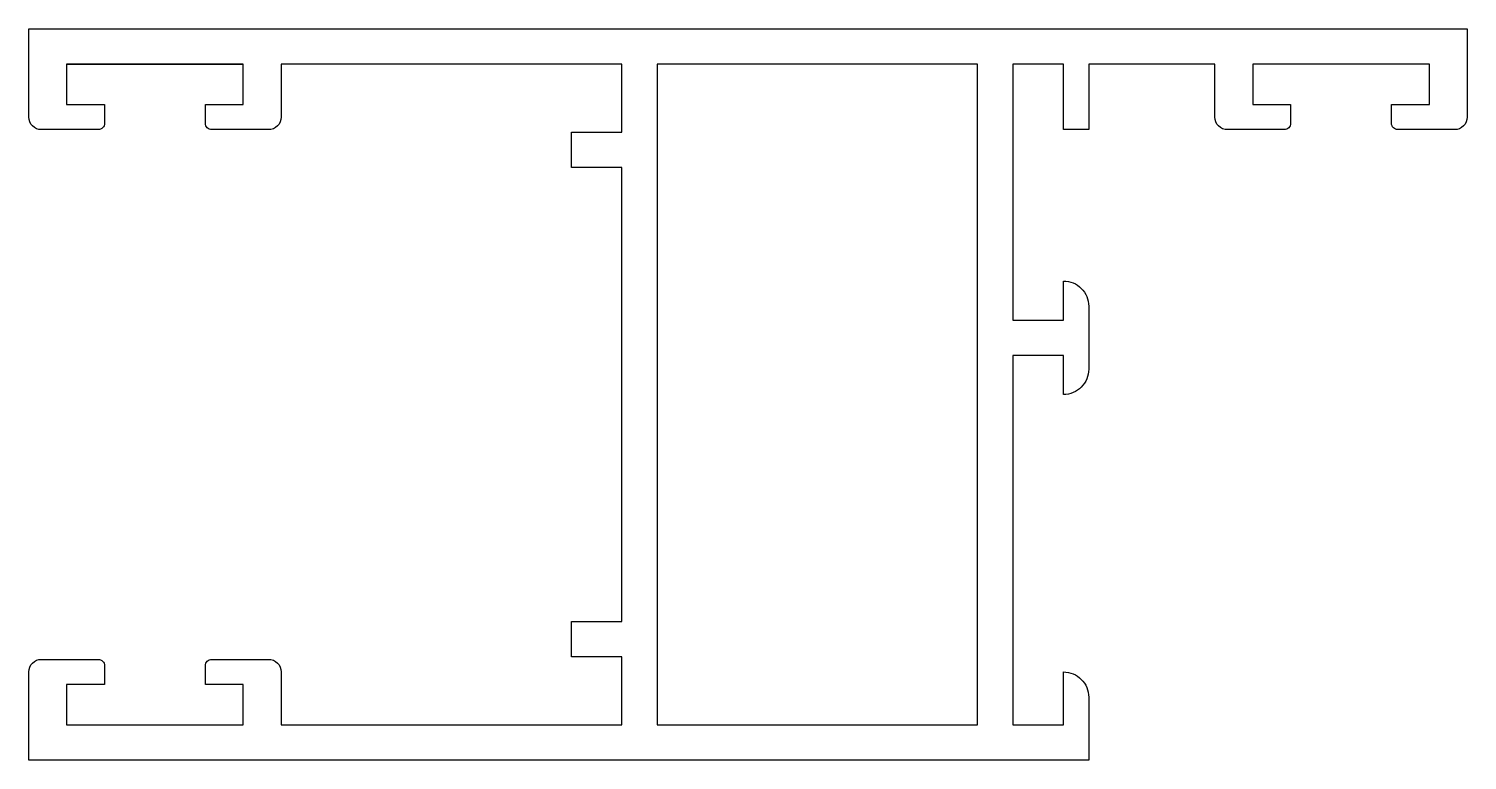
# Model space of a CAD drawing. Extents: x 253 to 310, y 209.4 to 238.4.
import ezdxf

# ---------------------------------------------------------------- set-up
doc = ezdxf.new("R2010")
doc.units = 0
doc.layers.get('0').update_dxf_attribs({"linetype": 'CONTINUOUS'})

msp = doc.modelspace()

# ---------------------------------------------------------------- linework, layer by layer
at = {"color": 0}
for p, q in [((254.524, 237.028), (261.524, 237.028)), ((261.524, 237.028), (254.524, 237.028))]:
    msp.add_line(p, q, dxfattribs=at)
msp.add_lwpolyline([(254.524, 237.028), (254.524, 235.428), (256.024, 235.428), (256.024, 234.678, -0.414214), (255.774, 234.428), (253.524, 234.428, -0.414214), (253.024, 234.928), (253.024, 238.428), (310.024, 238.428), (310.024, 234.928, -0.414214), (309.524, 234.428), (307.274, 234.428, -0.414214), (307.024, 234.678), (307.024, 235.428), (308.524, 235.428), (308.524, 237.028), (301.524, 237.028), (301.524, 235.428), (303.024, 235.428), (303.024, 234.678, -0.414214), (302.774, 234.428), (300.524, 234.428, -0.414214), (300.024, 234.928), (300.024, 237.028), (295.024, 237.028), (295.024, 234.428), (294.024, 234.428), (294.024, 237.028), (292.024, 237.028), (292.024, 226.878), (294.024, 226.878), (294.024, 228.428, -0.414214), (295.024, 227.428), (295.024, 224.928, -0.414214), (294.024, 223.928), (294.024, 225.478), (292.024, 225.478), (292.024, 210.828), (294.024, 210.828), (294.024, 212.928, -0.414214), (295.024, 211.928), (295.024, 209.428), (253.024, 209.428), (253.024, 212.928, -0.414214), (253.524, 213.428), (255.774, 213.428, -0.414214), (256.024, 213.178), (256.024, 212.428), (254.524, 212.428), (254.524, 210.828), (261.524, 210.828), (261.524, 212.428), (260.024, 212.428), (260.024, 213.178, -0.414214), (260.274, 213.428), (262.524, 213.428, -0.414214), (263.024, 212.928), (263.024, 210.828), (276.524, 210.828), (276.524, 213.528), (274.524, 213.528), (274.524, 214.928), (276.524, 214.928), (276.524, 232.928), (274.524, 232.928), (274.524, 234.328), (276.524, 234.328), (276.524, 237.028), (263.024, 237.028), (263.024, 234.928, -0.414214), (262.524, 234.428), (260.274, 234.428, -0.414214), (260.024, 234.678), (260.024, 235.428), (261.524, 235.428), (261.524, 237.028)], format="xyb", close=True, dxfattribs=at)
msp.add_lwpolyline([(290.624, 210.828), (290.624, 237.028), (277.924, 237.028), (277.924, 210.828)], close=True, dxfattribs=at)

doc.saveas('drawing.dxf')
